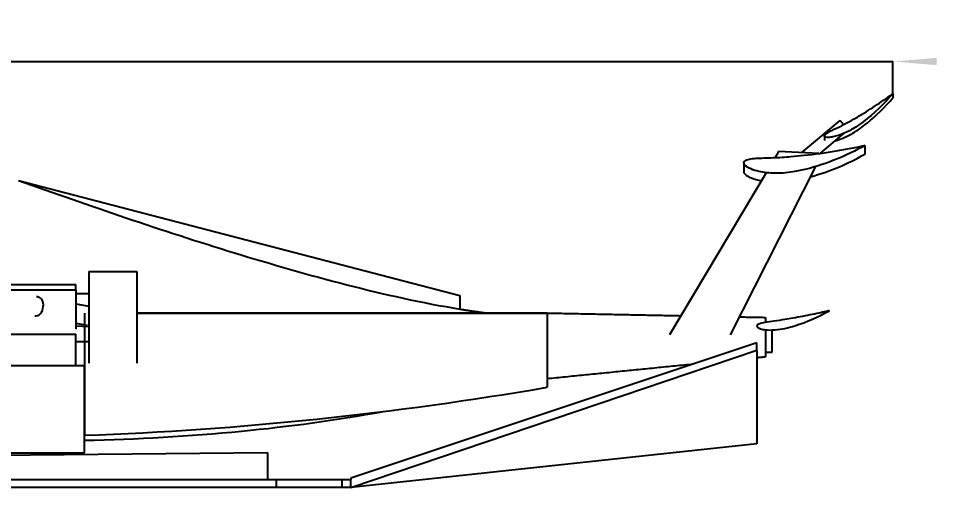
# Model space of a CAD drawing. Header units: millimetres. Extents: x 42 to 335, y 44 to 250.
# Drawn here: x 229.6 to 334.8, y 96.6 to 150.4 of the extents above; entities that cross this region are included whole.
import ezdxf
from ezdxf.enums import TextEntityAlignment as Align

# ---------------------------------------------------------------- set-up
doc = ezdxf.new("R2010")
doc.units = ezdxf.units.MM
doc.layers.get('0').update_dxf_attribs({"linetype": 'CONTINUOUS'})
doc.layers.add('DimExtent011', color=7, linetype='CONTINUOUS')
doc.layers.add('S02_CL_Section_SecA', color=7, linetype='CONTINUOUS')
doc.styles.get("Standard").update_dxf_attribs({"font": 'arial.ttf'})
doc.dimstyles.get("Standard").update_dxf_attribs({"dimscale": 0, "dimtxt": 2.5, "dimasz": 2.5, "dimexe": 1.25, "dimexo": 0.625, "dimtad": 1, "dimtxsty": 'STANDARD', "dimcen": 2.5, "dimazin": 3, "dimtfac": 1, "dimtmove": 0, "dimatfit": 3})

# ---------------------------------------------------------------- blocks, each defined once
blk = doc.blocks.new('*DimExtent011')
at = {"color": 0}
for points in [[(45.2008, 145.85), (45.2008, 145.016), (50.2008, 145.433)], [(334.799, 145.85), (334.799, 145.016), (329.799, 145.433)]]:
    blk.add_solid(points, dxfattribs=at)
at = {"layer": 'DimExtent011'}
for p, q in [((50.2008, 98.8477), (50.2008, 145.433)), ((50.2008, 145.433), (329.799, 145.433)), ((329.799, 141.779), (329.799, 145.433))]:
    blk.add_line(p, q, dxfattribs=at)
blk.add_text('5592', height=3.5, dxfattribs=at).set_placement((189.265, 145.433), align=Align.CENTER)

msp = doc.modelspace()

# ---------------------------------------------------------------- linework, layer by layer
at = {"layer": 'S02_CL_Section_SecA'}
for p, q in [((319.351, 134.993), (323.755, 138.663)), ((319.351, 134.993), (323.755, 138.663)), ((321.443, 134.913), (324.198, 137.209)), ((321.443, 134.913), (324.198, 137.209)), ((316.703, 135.125), (316.289, 134.43)), ((321.305, 134.895), (316.703, 135.125)), ((315.259, 132.699), (304.203, 114.125)), ((311.203, 114.125), (320.96, 133.406)), ((229.622, 131.807), (280.203, 118.625)), ((237.703, 121.375), (243.203, 121.375)), ((210.203, 119.878), (236.203, 119.878)), ((210.203, 119.3), (236.203, 119.3)), ((236.203, 119.3), (236.203, 119.878)), ((236.203, 118.875), (237.703, 118.875)), ((280.203, 118.625), (280.203, 117.076)), ((236.203, 117.689), (237.703, 117.421)), ((236.203, 115.454), (237.507, 115.221)), ((236.203, 115.149), (237.703, 115.074)), ((315.953, 112.125), (315.953, 114.68)), ((210.203, 114.221), (236.203, 114.221)), ((236.203, 110.625), (236.203, 114.221)), ((236.203, 113.375), (237.703, 113.375)), ((314.203, 113.225), (267.703, 97.725)), ((314.203, 112.375), (314.203, 113.225)), ((267.703, 96.625), (314.203, 112.375)), ((314.203, 112.375), (314.203, 101.625)), ((315.203, 112.125), (315.953, 112.125)), ((209.203, 110.625), (237.203, 110.625)), ((237.203, 100.625), (237.203, 110.625)), ((314.203, 101.625), (267.703, 96.625)), ((258.203, 100.625), (155.203, 99.625)), ((209.203, 100.625), (237.203, 100.625)), ((258.203, 97.525), (258.203, 100.625)), ((259.203, 97.525), (149.203, 97.525)), ((266.703, 97.525), (259.203, 97.525)), ((259.203, 96.625), (259.203, 97.525)), ((267.703, 97.525), (266.703, 97.525)), ((266.703, 96.625), (266.703, 97.525)), ((267.703, 97.725), (267.703, 97.525)), ((267.703, 96.625), (267.703, 97.525)), ((259.203, 96.625), (149.203, 96.625)), ((266.703, 96.625), (259.203, 96.625)), ((267.703, 96.625), (266.703, 96.625))]:
    msp.add_line(p, q, dxfattribs=at)
msp.add_arc((231.703, 117.375), 1.1, 79.87533, 90, dxfattribs=at)
for start_param, end_param in [(-4.5877639, -3.1415927), (0, -4.5877639)]:
    msp.add_ellipse((231.703, 117.375), major_axis=(-0.193, -1.083), ratio=0.7015363, start_param=start_param, end_param=end_param, dxfattribs=at)
for points, degree, knots in [([(329.798, 141.777), (328.787, 140.572), (327.645, 139.477), (326.389, 138.53), (326.11, 138.32), (325.824, 138.119), (325.532, 137.926), (325.116, 137.654), (324.68, 137.419), (324.224, 137.22), (323.852, 137.058), (323.468, 136.93), (323.073, 136.838), (322.881, 136.793), (322.687, 136.763), (322.491, 136.748), (322.364, 136.74), (322.235, 136.739), (322.11, 136.767), (322.071, 136.774), (322.035, 136.789), (322.003, 136.811), (321.973, 136.832), (321.949, 136.864), (321.95, 136.899)], 3, [0, 0, 0, 0, 0.24905648, 0.24905648, 0.24905648, 0.30439697, 0.30439697, 0.30439697, 0.3829741, 0.3829741, 0.3829741, 0.44706545, 0.44706545, 0.44706545, 0.47817272, 0.47817272, 0.47817272, 0.49838783, 0.49838783, 0.49838783, 0.50449397, 0.50449397, 0.50449397, 0.51008333, 0.51008333, 0.51008333, 0.51008333]), ([(321.95, 136.899), (321.952, 136.96), (321.99, 137.009), (322.03, 137.048), (322.069, 137.086), (322.11, 137.121), (322.153, 137.153), (322.21, 137.194), (322.269, 137.233), (322.329, 137.269), (322.49, 137.365), (322.655, 137.455), (322.822, 137.538), (323.161, 137.708), (323.501, 137.877), (323.841, 138.044), (324.254, 138.249), (324.661, 138.466), (325.061, 138.694), (325.354, 138.863), (325.644, 139.034), (325.934, 139.206), (326.636, 139.623), (327.326, 140.058), (328.004, 140.511), (328.327, 140.727), (328.647, 140.948), (328.964, 141.172), (329.115, 141.279), (329.27, 141.391), (329.42, 141.499), (329.472, 141.537), (329.526, 141.577), (329.584, 141.619), (329.626, 141.651), (329.672, 141.686), (329.702, 141.706), (329.72, 141.718), (329.733, 141.725), (329.774, 141.759), (329.785, 141.769), (329.799, 141.78), (329.799, 141.779)], 3, [0.51008333, 0.51008333, 0.51008333, 0.51008333, 0.51909749, 0.51909749, 0.51909749, 0.52762638, 0.52762638, 0.52762638, 0.53875763, 0.53875763, 0.53875763, 0.56842907, 0.56842907, 0.56842907, 0.62848145, 0.62848145, 0.62848145, 0.70147511, 0.70147511, 0.70147511, 0.75491028, 0.75491028, 0.75491028, 0.88409273, 0.88409273, 0.88409273, 0.94562802, 0.94562802, 0.94562802, 0.97523895, 0.97523895, 0.97523895, 0.9859518, 0.9859518, 0.9859518, 0.9937178, 0.9937178, 0.9937178, 0.99842363, 0.99842363, 0.99842363, 0.99976217, 0.99976217, 0.99976217, 0.99976217]), ([(323.183, 136.364), (323.888, 136.542), (324.558, 136.842), (325.183, 137.21), (325.759, 137.553), (326.299, 137.952), (326.824, 138.367), (327.909, 139.235), (328.906, 140.212), (329.798, 141.277)], 3, [0.56040216, 0.56040216, 0.56040216, 0.56040216, 0.67503368, 0.67503368, 0.67503368, 0.78077554, 0.78077554, 0.78077554, 1, 1, 1, 1]), ([(329.798, 141.777), (329.798, 141.612), (329.798, 141.585), (329.798, 141.575), (329.798, 141.567), (329.798, 141.577), (329.798, 141.555), (329.798, 141.535), (329.798, 141.483), (329.798, 141.417), (329.798, 141.354), (329.798, 141.278), (329.798, 141.277)], 3, [0, 0, 0, 0, 0.125, 0.125, 0.125, 0.25, 0.25, 0.25, 0.375, 0.375, 0.375, 0.5, 0.5, 0.5, 0.5]), ([(329.799, 141.779), (329.799, 141.558), (329.799, 141.578), (329.799, 141.573), (329.799, 141.573), (329.799, 141.568), (329.799, 141.539), (329.799, 141.513), (329.799, 141.476), (329.799, 141.427), (329.799, 141.362), (329.799, 141.28), (329.799, 141.279)], 3, [0, 0, 0, 0, 0.3400749, 0.3400749, 0.3400749, 0.5550132, 0.5550132, 0.5550132, 0.7400077, 0.7400077, 0.7400077, 1, 1, 1, 1]), ([(323.755, 138.663), (323.756, 138.662), (323.757, 138.661), (323.758, 138.66), (323.761, 138.655), (323.768, 138.648), (323.776, 138.638), (323.786, 138.626), (323.798, 138.611), (323.813, 138.594), (323.829, 138.575), (323.846, 138.554), (323.866, 138.53), (323.937, 138.445), (324.037, 138.325), (324.143, 138.197)], 3, [0, 0, 0, 0, 0.1025549, 0.1025549, 0.1025549, 0.3076646, 0.3076646, 0.3076646, 0.5127744, 0.5127744, 0.5127744, 0.7178841, 0.7178841, 0.7178841, 1.4357683, 1.4357683, 1.4357683, 1.4357683]), ([(323.755, 138.663), (323.756, 138.662), (323.757, 138.661), (323.758, 138.66), (323.761, 138.655), (323.768, 138.648), (323.776, 138.638), (323.786, 138.626), (323.798, 138.611), (323.813, 138.594), (323.829, 138.575), (323.846, 138.554), (323.866, 138.53), (323.937, 138.445), (324.037, 138.325), (324.143, 138.197)], 3, [0, 0, 0, 0, 0.1025549, 0.1025549, 0.1025549, 0.3076646, 0.3076646, 0.3076646, 0.5127744, 0.5127744, 0.5127744, 0.7178841, 0.7178841, 0.7178841, 1.4357683, 1.4357683, 1.4357683, 1.4357683]), ([(321.95, 136.899), (321.95, 136.679), (321.95, 136.699), (321.95, 136.694), (321.95, 136.693), (321.95, 136.688), (321.95, 136.66), (321.95, 136.634), (321.95, 136.597), (321.95, 136.547), (321.95, 136.483), (321.95, 136.401), (321.95, 136.399)], 3, [0, 0, 0, 0, 0.3400749, 0.3400749, 0.3400749, 0.5550132, 0.5550132, 0.5550132, 0.7400077, 0.7400077, 0.7400077, 1, 1, 1, 1]), ([(312.699, 133.83), (312.698, 133.897), (312.731, 133.962), (312.778, 134.011), (312.824, 134.058), (312.878, 134.095), (312.939, 134.122), (313.118, 134.206), (313.313, 134.245), (313.506, 134.276), (313.789, 134.32), (314.074, 134.342), (314.36, 134.358), (314.928, 134.39), (315.496, 134.401), (316.064, 134.421), (316.749, 134.442), (317.432, 134.482), (318.114, 134.541), (318.618, 134.589), (319.122, 134.64), (319.625, 134.695), (320.85, 134.825), (322.07, 134.989), (323.285, 135.188), (323.867, 135.284), (324.448, 135.389), (325.027, 135.503), (325.304, 135.556), (325.59, 135.616), (325.866, 135.673), (325.962, 135.692), (326.063, 135.713), (326.169, 135.737), (326.248, 135.755), (326.334, 135.775), (326.389, 135.784), (326.423, 135.79), (326.445, 135.791), (326.522, 135.814), (326.544, 135.82), (326.57, 135.828), (326.57, 135.826)], 3, [0.51147783, 0.51147783, 0.51147783, 0.51147783, 0.51838772, 0.51838772, 0.51838772, 0.52515104, 0.52515104, 0.52515104, 0.54546977, 0.54546977, 0.54546977, 0.57508492, 0.57508492, 0.57508492, 0.63393006, 0.63393006, 0.63393006, 0.70479774, 0.70479774, 0.70479774, 0.75720643, 0.75720643, 0.75720643, 0.88462877, 0.88462877, 0.88462877, 0.94573343, 0.94573343, 0.94573343, 0.97525244, 0.97525244, 0.97525244, 0.98595212, 0.98595212, 0.98595212, 0.99371554, 0.99371554, 0.99371554, 0.99842269, 0.99842269, 0.99842269, 0.99974633, 0.99974633, 0.99974633, 0.99974633]), ([(326.567, 135.823), (324.482, 134.632), (322.24, 133.707), (319.91, 133.117), (319.392, 132.986), (318.87, 132.875), (318.344, 132.784), (317.589, 132.659), (316.821, 132.603), (316.056, 132.634), (315.43, 132.659), (314.805, 132.74), (314.2, 132.902), (313.904, 132.983), (313.613, 133.082), (313.337, 133.216), (313.233, 133.266), (313.134, 133.323), (313.038, 133.387), (312.963, 133.436), (312.895, 133.493), (312.832, 133.557), (312.761, 133.63), (312.7, 133.723), (312.699, 133.83)], 3, [0, 0, 0, 0, 0.24871143, 0.24871143, 0.24871143, 0.30397671, 0.30397671, 0.30397671, 0.38320396, 0.38320396, 0.38320396, 0.44803649, 0.44803649, 0.44803649, 0.47974418, 0.47974418, 0.47974418, 0.4916275, 0.4916275, 0.4916275, 0.50084809, 0.50084809, 0.50084809, 0.51147783, 0.51147783, 0.51147783, 0.51147783]), ([(326.567, 135.823), (326.567, 135.495), (326.567, 135.439), (326.567, 135.419), (326.567, 135.404), (326.567, 135.424), (326.567, 135.379), (326.567, 135.339), (326.567, 135.235), (326.567, 135.104), (326.567, 134.978), (326.567, 134.826), (326.567, 134.823)], 3, [0, 0, 0, 0, 0.125, 0.125, 0.125, 0.25, 0.25, 0.25, 0.375, 0.375, 0.375, 0.5, 0.5, 0.5, 0.5]), ([(326.57, 135.826), (326.57, 135.57), (326.57, 135.48), (326.57, 135.442), (326.57, 135.415), (326.57, 135.416), (326.57, 135.414), (326.57, 135.414), (326.57, 135.404), (326.57, 135.346), (326.57, 135.298), (326.57, 135.217), (326.57, 135.122), (326.57, 134.993), (326.57, 134.829), (326.57, 134.826)], 3, [0, 0, 0, 0, 0.1954717, 0.1954717, 0.1954717, 0.3402972, 0.3402972, 0.3402972, 0.5550515, 0.5550515, 0.5550515, 0.74003, 0.74003, 0.74003, 1, 1, 1, 1]), ([(312.699, 133.83), (312.699, 133.574), (312.699, 133.484), (312.699, 133.446), (312.699, 133.419), (312.699, 133.42), (312.699, 133.418), (312.699, 133.418), (312.699, 133.408), (312.699, 133.35), (312.699, 133.302), (312.699, 133.221), (312.699, 133.126), (312.699, 132.997), (312.699, 132.833), (312.699, 132.83)], 3, [0, 0, 0, 0, 0.1954717, 0.1954717, 0.1954717, 0.3402972, 0.3402972, 0.3402972, 0.5550515, 0.5550515, 0.5550515, 0.74003, 0.74003, 0.74003, 1, 1, 1, 1]), ([(312.699, 132.83), (312.699, 132.73), (312.754, 132.641), (312.819, 132.571), (312.882, 132.504), (312.952, 132.444), (313.029, 132.393), (313.205, 132.273), (313.398, 132.181), (313.595, 132.102), (313.956, 131.958), (314.334, 131.858), (314.715, 131.784)], 3, [0.526998627, 0.526998627, 0.526998627, 0.526998627, 0.53626512, 0.53626512, 0.53626512, 0.545068565, 0.545068565, 0.545068565, 0.56542222, 0.56542222, 0.56542222, 0.602600036, 0.602600036, 0.602600036, 0.602600036]), ([(229.622, 131.807), (237.821, 128.908), (246.044, 126.074), (254.359, 123.524), (258.629, 122.215), (262.922, 120.974), (267.247, 119.861), (271.527, 118.764), (275.841, 117.783), (280.203, 117.076)], 3, [0.33801288, 0.33801288, 0.33801288, 0.33801288, 0.66544482, 0.66544482, 0.66544482, 0.83362142, 0.83362142, 0.83362142, 1, 1, 1, 1]), ([(236.203, 119.3), (236.203, 119.299), (236.203, 119.24), (236.203, 119.128), (236.203, 119.015), (236.203, 118.848), (236.203, 118.641)], 3, [5.49778714, 5.49778714, 5.49778714, 5.49778714, 5.89048623, 5.89048623, 5.89048623, 6.28318531, 6.28318531, 6.28318531, 6.28318531]), ([(236.203, 118.641), (236.203, 118.496), (236.203, 118.352), (236.203, 118.189), (236.203, 118.026), (236.203, 117.849), (236.203, 117.673), (236.203, 117.304), (236.203, 116.923), (236.203, 116.736), (236.203, 116.549), (236.203, 116.369), (236.203, 116.189), (236.203, 116.021), (236.203, 115.853), (236.203, 115.701), (236.203, 115.55), (236.203, 115.42), (236.203, 115.291), (236.203, 115.185), (236.203, 115.08), (236.203, 115.003), (236.203, 114.926), (236.203, 114.879), (236.203, 114.831), (236.203, 114.816), (236.203, 114.8)], 2, [0, 0, 0, 0.1682996, 0.1682996, 0.3365992, 0.3365992, 0.5048988, 0.5048988, 0.841498, 0.841498, 1.0097976, 1.0097976, 1.1780972, 1.1780972, 1.3463969, 1.3463969, 1.5146965, 1.5146965, 1.6829961, 1.6829961, 1.8512957, 1.8512957, 2.0195953, 2.0195953, 2.1878949, 2.1878949, 2.3561945, 2.3561945, 2.3561945]), ([(322.518, 116.892), (321.261, 116.181), (319.931, 115.597), (318.552, 115.168), (317.811, 114.938), (317.051, 114.75), (316.275, 114.696), (315.904, 114.667), (315.534, 114.672), (315.164, 114.712), (314.984, 114.731), (314.808, 114.766), (314.634, 114.815), (314.52, 114.85), (314.406, 114.891), (314.308, 114.96), (314.276, 114.982), (314.249, 115.009), (314.228, 115.041), (314.194, 115.092), (314.196, 115.159), (314.234, 115.207), (314.288, 115.279), (314.373, 115.317), (314.453, 115.352), (314.673, 115.441), (314.908, 115.487), (315.14, 115.532), (315.482, 115.592), (315.825, 115.646), (316.169, 115.692), (316.588, 115.751), (317.006, 115.814), (317.424, 115.883), (317.73, 115.936), (318.035, 115.988), (318.341, 116.041), (319.08, 116.168), (319.816, 116.307), (320.551, 116.456), (320.9, 116.528), (321.249, 116.603), (321.597, 116.681), (321.765, 116.718), (321.932, 116.756), (322.099, 116.794), (322.156, 116.807), (322.217, 116.821), (322.28, 116.836), (322.327, 116.848), (322.378, 116.861), (322.411, 116.867), (322.431, 116.871), (322.445, 116.872), (322.491, 116.886), (322.506, 116.891), (322.526, 116.897), (322.518, 116.892)], 3, [0, 0, 0, 0, 0.2483761, 0.2483761, 0.2483761, 0.3819737, 0.3819737, 0.3819737, 0.4457453, 0.4457453, 0.4457453, 0.4767517, 0.4767517, 0.4767517, 0.4972377, 0.4972377, 0.4972377, 0.5037753, 0.5037753, 0.5037753, 0.5137871, 0.5137871, 0.5137871, 0.5290066, 0.5290066, 0.5290066, 0.5697619, 0.5697619, 0.5697619, 0.6294725, 0.6294725, 0.6294725, 0.7022483, 0.7022483, 0.7022483, 0.7555886, 0.7555886, 0.7555886, 0.8845195, 0.8845195, 0.8845195, 0.9458612, 0.9458612, 0.9458612, 0.9753528, 0.9753528, 0.9753528, 0.986018, 0.986018, 0.986018, 0.9937479, 0.9937479, 0.9937479, 0.9984313, 0.9984313, 0.9984313, 1, 1, 1, 1]), ([(237.203, 116.625), (237.203, 116.624), (237.203, 116.618), (237.203, 116.463), (237.203, 116.319), (237.203, 116.037), (237.203, 115.406), (237.203, 114.797), (237.203, 113.843), (237.203, 112.864), (237.203, 111.796), (237.203, 110.707), (237.203, 109.625), (237.203, 108.543), (237.203, 107.454), (237.203, 106.386), (237.203, 105.407), (237.203, 104.453), (237.203, 103.844), (237.203, 103.213), (237.203, 102.931), (237.203, 102.787), (237.203, 102.632), (237.203, 102.626), (237.203, 102.625)], 3, [0.26135401, 0.26135401, 0.26135401, 0.26135401, 0.32504979, 0.32504979, 0.32504979, 0.38271846, 0.38271846, 0.38271846, 0.43902373, 0.43902373, 0.43902373, 0.5, 0.5, 0.5, 0.56097627, 0.56097627, 0.56097627, 0.61728154, 0.61728154, 0.61728154, 0.67495021, 0.67495021, 0.67495021, 0.73864599, 0.73864599, 0.73864599, 0.73864599]), ([(290.203, 116.625), (290.203, 116.625), (290.203, 116.625), (290.203, 116.575), (290.203, 116.513), (290.203, 116.378), (290.203, 116.042), (290.203, 115.868), (290.203, 115.64), (290.203, 115.357), (290.203, 115.09), (290.203, 114.779), (290.203, 114.453), (290.203, 113.782), (290.203, 113.072), (290.203, 112.375), (290.203, 111.678), (290.203, 110.968), (290.203, 110.297), (290.203, 109.971), (290.203, 109.66), (290.203, 109.393), (290.203, 109.11), (290.203, 108.882), (290.203, 108.708), (290.203, 108.372), (290.203, 108.237), (290.203, 108.175), (290.203, 108.125), (290.203, 108.125), (290.203, 108.125)], 3, [0.25060738, 0.25060738, 0.25060738, 0.25060738, 0.30359921, 0.30359921, 0.30359921, 0.36881594, 0.36881594, 0.36881594, 0.40258774, 0.40258774, 0.40258774, 0.43462565, 0.43462565, 0.43462565, 0.5, 0.5, 0.5, 0.56537435, 0.56537435, 0.56537435, 0.59741226, 0.59741226, 0.59741226, 0.63118406, 0.63118406, 0.63118406, 0.69640079, 0.69640079, 0.69640079, 0.74939262, 0.74939262, 0.74939262, 0.74939262]), ([(315.203, 116.125), (315.203, 116.125), (315.203, 116.116), (315.203, 116.04), (315.203, 115.962), (315.203, 115.809), (315.203, 115.544)], 3, [82.4531728, 82.4531728, 82.4531728, 82.4531728, 104.8358806, 104.8358806, 104.8358806, 128.415392, 128.415392, 128.415392, 128.415392]), ([(315.203, 114.707), (315.203, 114.259), (315.203, 113.79), (315.203, 113.335), (315.203, 112.99), (315.203, 112.649), (315.203, 112.38), (315.203, 112.01), (315.203, 111.802), (315.203, 111.71), (315.203, 111.634), (315.203, 111.625), (315.203, 111.625)], 3, [148.147268, 148.147268, 148.147268, 148.147268, 175.7200399, 175.7200399, 175.7200399, 196.5882307, 196.5882307, 196.5882307, 224.9768106, 224.9768106, 224.9768106, 247.3595184, 247.3595184, 247.3595184, 247.3595184]), ([(237.203, 102.048), (243.205, 102.163), (249.202, 102.518), (255.177, 103.098), (260.614, 103.628), (266.033, 104.353), (271.405, 105.342)], 3, [0.53531847, 0.53531847, 0.53531847, 0.53531847, 0.69083748, 0.69083748, 0.69083748, 0.8323523, 0.8323523, 0.8323523, 0.8323523]), ([(237.203, 102.048), (243.205, 102.163), (249.202, 102.518), (255.177, 103.098), (260.614, 103.628), (266.033, 104.353), (271.405, 105.342)], 3, [0.53531847, 0.53531847, 0.53531847, 0.53531847, 0.69083748, 0.69083748, 0.69083748, 0.8323523, 0.8323523, 0.8323523, 0.8323523])]:
    msp.add_open_spline(points, degree=degree, knots=knots, dxfattribs=at)
for points, degree in [([(329.799, 141.779), (329.798, 141.777)], 1), ([(329.798, 141.277), (329.799, 141.279)], 1), ([(326.57, 135.826), (326.567, 135.823)], 1), ([(320.368, 132.237), (322.533, 132.831), (324.619, 133.709), (326.567, 134.823)], 3), ([(326.567, 134.823), (326.571, 134.826), (326.57, 134.826)], 2), ([(237.703, 121.375), (237.703, 121.243), (237.703, 120.855), (237.703, 120.23), (237.703, 119.398), (237.703, 118.403), (237.703, 117.293), (237.703, 116.125), (237.703, 114.957), (237.703, 113.847), (237.703, 112.852), (237.703, 112.02), (237.703, 111.395), (237.703, 111.007), (237.703, 110.875)], 1), ([(243.203, 121.375), (243.203, 121.243), (243.203, 120.855), (243.203, 120.23), (243.203, 119.398), (243.203, 118.403), (243.203, 117.293), (243.203, 116.125), (243.203, 114.957), (243.203, 113.847), (243.203, 112.852), (243.203, 112.02), (243.203, 111.395), (243.203, 111.007), (243.203, 110.875)], 1), ([(280.203, 117.076), (281.771, 116.822), (283.346, 116.625)], 2), ([(280.203, 117.076), (281.771, 116.822), (283.346, 116.625)], 2), ([(243.203, 116.625), (290.203, 116.625)], 1), ([(290.203, 116.625), (243.203, 116.625)], 1), ([(290.203, 116.625), (305.509, 116.319)], 1), ([(312.245, 116.184), (315.203, 116.125)], 1), ([(314.203, 111.525), (315.203, 111.625)], 1), ([(290.203, 109.125), (306.918, 110.796)], 1), ([(237.203, 102.625), (254.968, 103.253), (272.688, 105.101), (290.203, 108.125)], 3), ([(237.203, 102.625), (254.967, 103.253), (272.688, 105.101), (290.203, 108.125)], 3)]:
    msp.add_open_spline(points, degree=degree, dxfattribs=at)

# ---------------------------------------------------------------- dimensions: what is measured, and where the dimension line sits
at = {"layer": 'DimExtent011'}
dim = msp.add_linear_dim(base=(189.265, 145.433), p1=(50.201, 98.848), p2=(329.799, 141.779), text='5592', dimstyle='STANDARD', dxfattribs=at)
dim.commit()
dim.dimension.update_dxf_attribs({"geometry": '*DimExtent011', "text_midpoint": (190.023, 150.375)})

doc.saveas('drawing.dxf')
